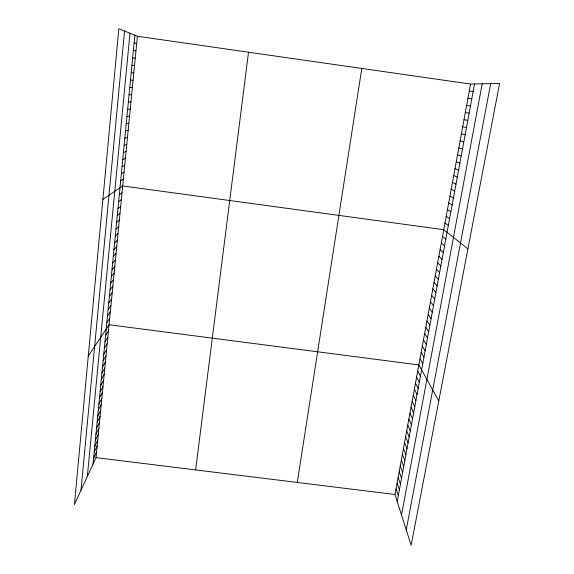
<?xml version="1.0" encoding="UTF-8"?>
<svg xmlns="http://www.w3.org/2000/svg" width="574" height="574" viewBox="0 0 574 574"><rect width="100%" height="100%" fill="white"/><g stroke="black" fill="none" stroke-linecap="round" stroke-linejoin="round"><path stroke-width="0.86" d="M80.984 490.282L124.536 31.025M87.305 476.556L129.975 33.242M93.038 464.108L134.861 35.236M96.023 457.629L137.394 36.27L118.825 28.7L74.405 504.56L96.023 457.629L394.991 494.501L411.149 545.3L499.595 83.417L470.572 84.062L137.394 36.27M195.619 469.912L248.513 52.212M297.267 482.447L361.792 68.457M394.991 494.501L470.572 84.062M397.23 501.518L474.533 83.976M401.513 515.007L482.189 83.804M406.234 529.859L490.684 83.61M93.612 458.181L96.59 451.795M94.193 452.24L97.171 445.948M94.775 446.278L97.745 440.079M95.363 440.294L98.319 434.188M95.944 434.288L98.9 428.276M96.532 428.269L99.481 422.349M97.121 422.22L100.07 416.401M97.716 416.157L100.658 410.432M98.305 410.073L101.239 404.448M98.9 403.967L101.835 398.435M99.503 397.839L102.423 392.408M100.098 391.698L103.019 386.359M100.701 385.527L103.614 380.297M101.304 379.335L104.21 374.205M101.914 373.129L104.812 368.099M102.516 366.894L105.415 361.964M103.126 360.644L106.018 355.815M103.743 354.366L106.621 349.645M104.353 348.074L107.23 343.453M104.97 341.76L107.84 337.239M105.587 335.417L108.45 331.011M88.267 356.052L109.067 324.755L418.855 364.921L438.787 400.939M106.843 322.566L109.691 318.369M107.474 316.052L110.323 311.969M108.113 309.515L110.954 305.54M108.751 302.957L111.586 299.097M109.397 296.371L112.224 292.625M110.043 289.77L112.863 286.132M110.689 283.14L113.501 279.617M111.334 276.481L114.14 273.073M111.987 269.809L114.786 266.515M112.64 263.107L115.431 259.929M113.293 256.377L116.084 253.321M113.953 249.633L116.73 246.691M114.613 242.859L117.383 240.032M115.281 236.058L118.043 233.353M115.941 229.234L118.703 226.651M116.615 222.389L119.363 219.928M117.283 215.515L120.023 213.176M117.957 208.62L120.691 206.403M118.631 201.696L121.358 199.608M119.306 194.751L122.025 192.785M102.89 199.386L122.7 185.94L443.752 229.693L467.91 248.858M120.669 180.781L123.374 179.066M121.358 173.757L124.049 172.171M122.04 166.704L124.73 165.247M122.736 159.629L125.412 158.302M123.424 152.526L126.093 151.335M124.12 145.401L126.782 144.339M124.816 138.248L127.471 137.315M125.519 131.066L128.167 130.269M126.223 123.862L128.856 123.195M126.926 116.622L129.559 116.099M127.636 109.361L130.255 108.974M128.346 102.079L130.958 101.82M129.057 94.76L131.661 94.645M129.774 87.42L132.372 87.442M469.252 91.252L473.177 91.302M467.932 98.419L471.828 98.606M130.492 80.044L133.082 80.209M466.619 105.551L470.479 105.874M131.216 72.647L133.792 72.955M465.306 112.662L469.137 113.121M464 119.744L467.803 120.346M131.941 65.221L134.51 65.673M462.701 126.804L466.468 127.536M461.41 133.835L465.141 134.703M132.666 57.766L135.227 58.361M460.118 140.845L463.821 141.843M133.398 50.29L135.945 51.021M458.834 147.827L462.501 148.953M457.55 154.786L461.187 156.042M134.129 42.777L136.669 43.66M456.273 161.717L459.882 163.102M455.003 168.627L458.583 170.141M453.733 175.508L457.284 177.151M452.47 182.367L455.993 184.132M451.214 189.198L454.701 191.092M449.959 196.007L453.417 198.03M448.71 202.794L452.14 204.94M447.462 209.553L450.863 211.82M446.22 216.29L449.593 218.68M444.986 223.006L448.33 225.51M442.525 236.359L445.811 239.107M441.306 243.003L444.556 245.873M440.086 249.625L443.315 252.603M438.873 256.219L442.066 259.319M437.661 262.792L440.832 266.006M436.455 269.342L439.598 272.672M435.25 275.872L438.364 279.316M434.052 282.372L437.144 285.931M432.861 288.858L435.924 292.525M431.67 295.316L434.705 299.097M430.486 301.752L433.492 305.648M429.302 308.166L432.287 312.17M428.125 314.559L431.081 318.67M426.956 320.931L429.883 325.149M425.786 327.28L428.685 331.607M424.624 333.609L427.494 338.043M423.461 339.916L426.31 344.457M422.299 346.201L425.126 350.843M421.151 352.458L423.942 357.215M420.003 358.7L422.773 363.557M417.729 371.019L420.455 376.078M416.616 377.096L419.307 382.255M415.497 383.152L418.166 388.411M414.385 389.186L417.033 394.546M413.28 395.199L415.899 400.659M412.175 401.197L414.772 406.751M411.077 407.174L413.646 412.821M409.979 413.129L412.527 418.876M408.882 419.063L411.407 424.904M407.791 424.982L410.295 430.916M406.708 430.88L409.19 436.907M405.624 436.757L408.085 442.884M404.548 442.619L406.98 448.832M403.472 448.459L405.883 454.766M402.403 454.278L404.785 460.678M401.334 460.083L403.694 466.569M400.265 465.866L402.611 472.445M399.203 471.627L401.527 478.3M398.148 477.374L400.444 484.133M397.093 483.1L399.368 489.945M396.038 488.804L398.299 495.742"/></g></svg>
